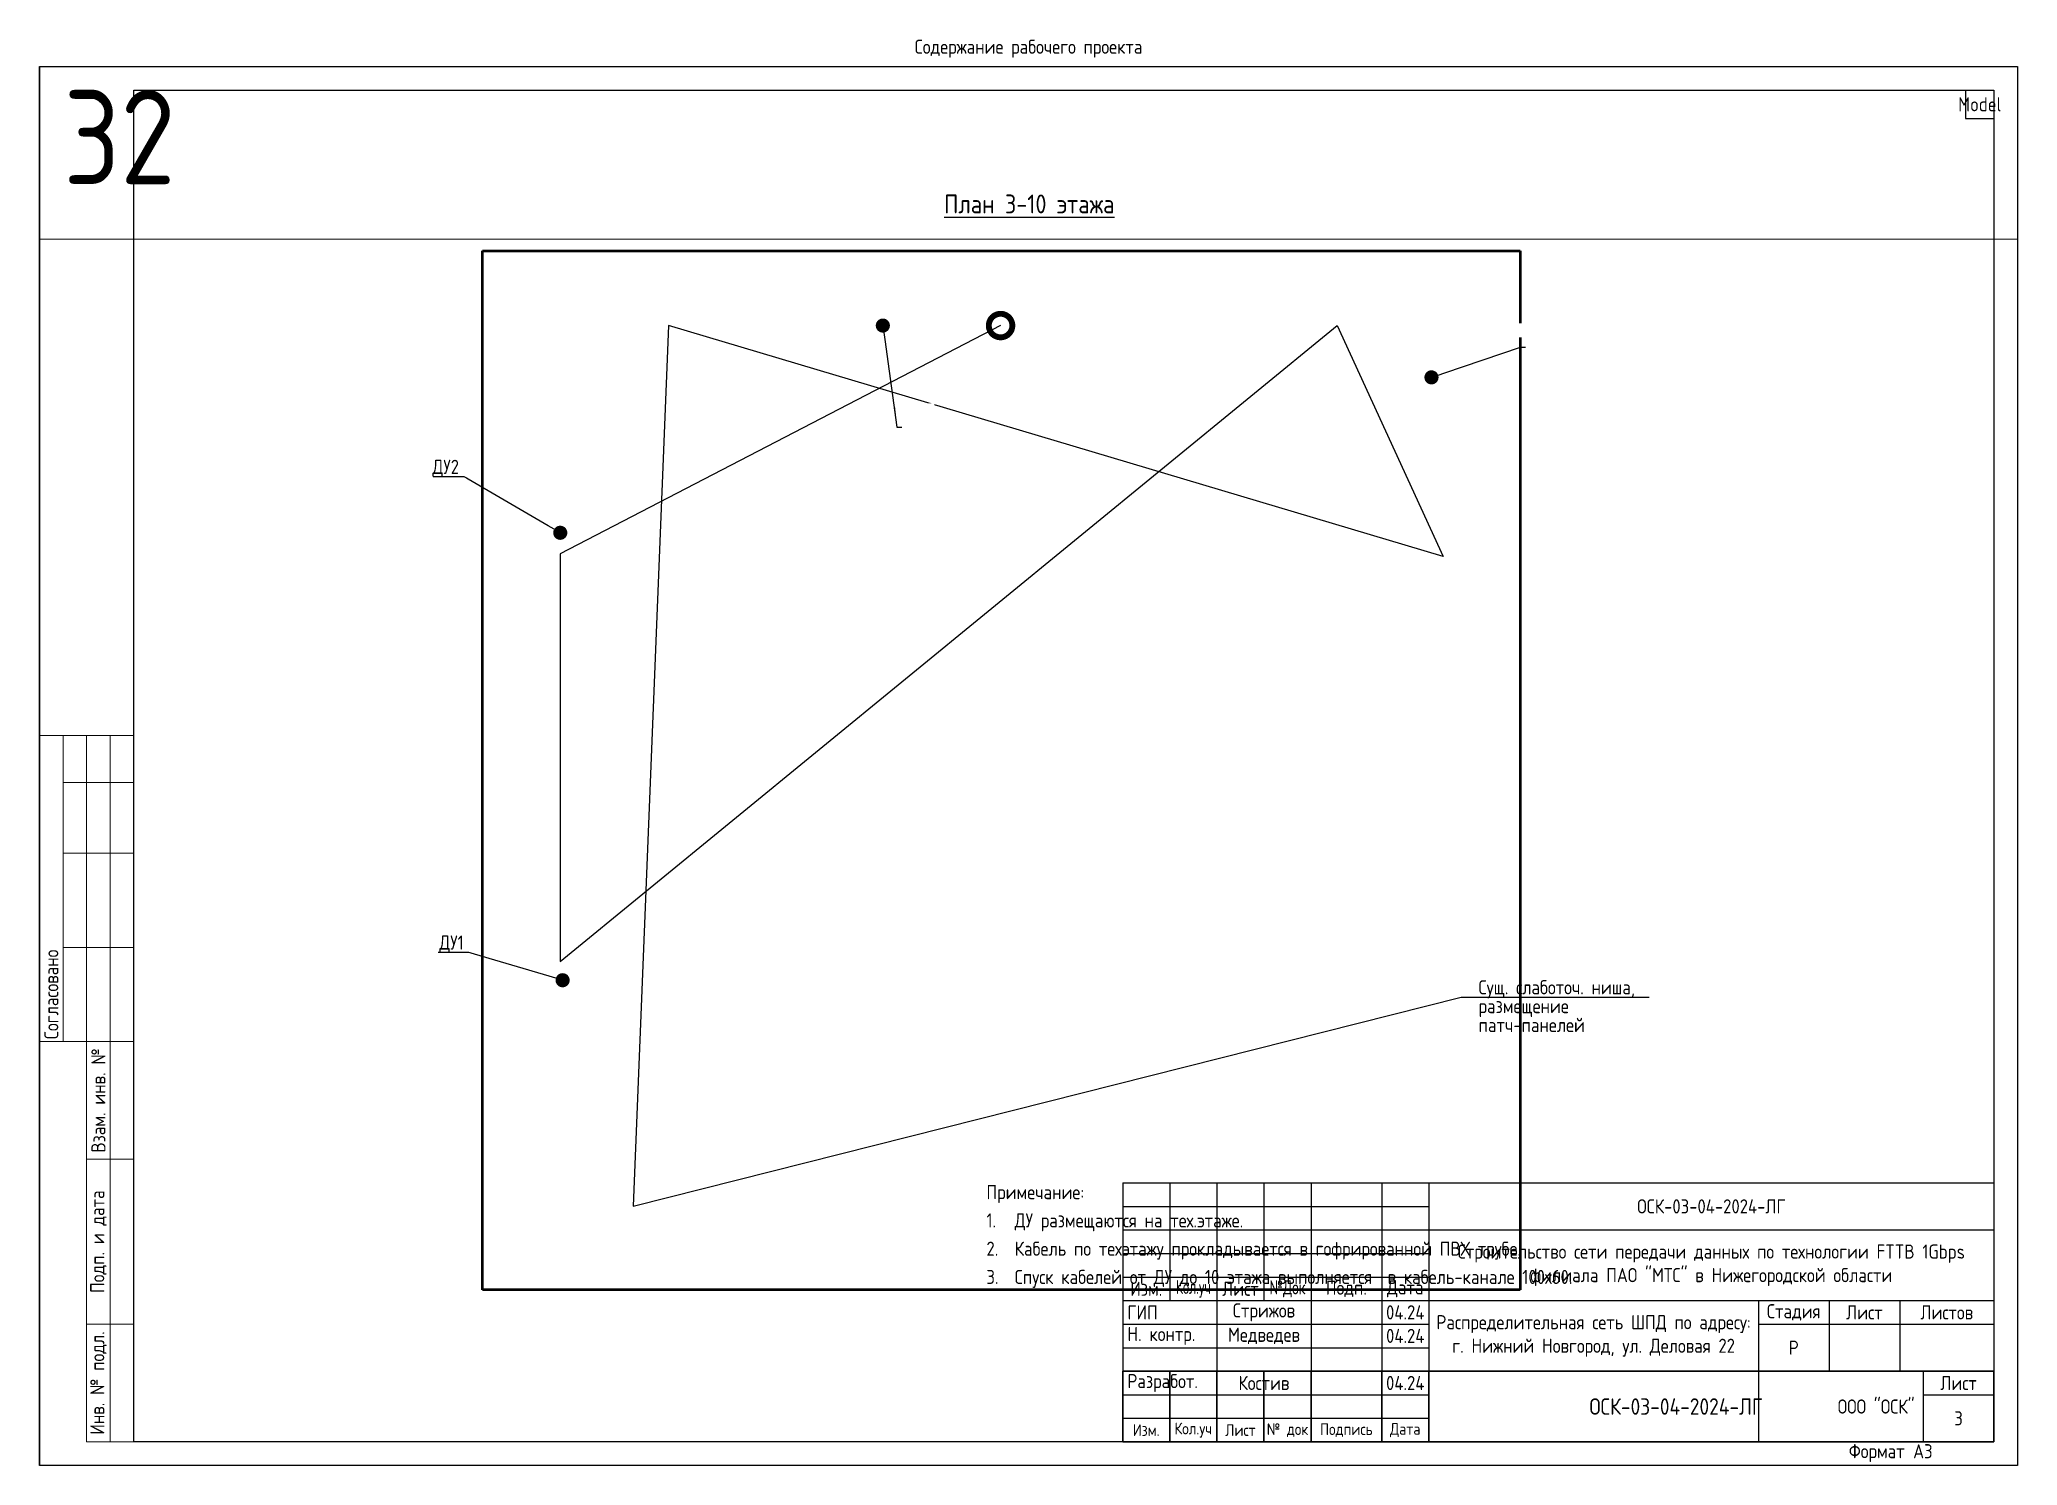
# Paper-space layout '32' of a CAD drawing. Extents: x 0 to 420, y 0 to 303.
# The model-space entities are those that its viewports show. They can reach past a viewport. Long polylines and large blocks are cut down to what shows.
import ezdxf
from ezdxf import colors
from ezdxf.entities.mleader import LeaderData, LeaderLine
from ezdxf.enums import TextEntityAlignment as Align
from ezdxf.math import Vec2, Vec3

# ---------------------------------------------------------------- set-up
doc = ezdxf.new("R2010")
doc.units = 0
doc.header["$MEASUREMENT"] = 0
doc.layers.get('0').update_dxf_attribs({"linetype": 'CONTINUOUS'})
doc.layers.get('Defpoints').update_dxf_attribs({"linetype": 'CONTINUOUS'})
doc.layers.add('ВЭ', color=1, linetype='CONTINUOUS')
doc.styles.add('мой', font='', dxfattribs={"width": 0.9, "height": 3})
doc.styles.get('мой').set_extended_font_data('GOST Common')
picture_1 = doc.add_image_def('image5.png', size_in_pixel=(950, 951))

# ---------------------------------------------------------------- blocks, each defined once
blk = doc.blocks.new('*T209')
at = {"color": 0, "linetype": 'ByBlock', "lineweight": -2, "transparency": 16777216}
for p, q in [((0, 0), (6, 0)), ((0, 0), (0, -6)), ((6, 0), (6, -6)), ((0, -6), (6, -6))]:
    blk.add_line(p, q, dxfattribs=at)
blk = doc.blocks.new('*T210')
at = {"color": 0, "linetype": 'ByBlock', "lineweight": -2, "transparency": 16777216}
for p, q in [((0, 0), (185, 0)), ((0, 0), (0, -55)), ((10, 0), (10, -25)), ((20, 0), (20, -55)), ((30, 0), (30, -25)), ((40, 0), (40, -55)), ((55, 0), (55, -55)), ((65, 0), (65, -55)), ((185, 0), (185, -55)), ((0, -5), (65, -5)), ((0, -10), (185, -10)), ((0, -15), (65, -15)), ((0, -20), (65, -20)), ((0, -25), (185, -25)), ((135, -25), (135, -55)), ((150, -25), (150, -40)), ((165, -25), (165, -40)), ((0, -30), (65, -30)), ((135, -30), (185, -30)), ((0, -35), (65, -35)), ((0, -40), (185, -40)), ((0, -45), (65, -45)), ((0, -50), (65, -50)), ((0, -55), (185, -55))]:
    blk.add_line(p, q, dxfattribs=at)
at = {"color": 0, "transparency": 16777216, "char_height": 3, "style": 'мой'}
for s, insert, width, attachment_point in [('ОСК-03-04-2024-ЛГ', (125, -5), 119, 5), ('Строительство сети передачи данных по технологии FTTB 1Gbps филиала ПАО "МТС" в Нижегородской области', (125, -17.5), 119, 5), ('{\\W0.7;Кол.уч}', (15, -22.5), 10, 5), ('{\\W0.75;№Док}', (35, -22.5), 10, 5), ('Подп.', (47.5, -22.5), 15, 5), ('Дата', (60, -22.5), 10, 5), ('Изм.', (5, -22.5), 10, 5), ('Лист', (25, -22.5), 9, 5), ('ГИП', (1, -27.5), 18, 4), ('Стрижов', (30, -27.5), 19, 5), ('04.24', (60, -27.5), 9, 5), ('Распределительная сеть ШПД по адресу: г. Нижний Новгород, ул. Деловая 22 ', (100, -32.5), 69, 5), ('Стадия', (142.5, -27.5), 14, 5), ('Лист', (157.5, -27.5), 14, 5), ('Листов', (175, -27.5), 19, 5), ('Н. контр.', (1, -32.5), 18, 4), ('Медведев', (30, -32.5), 19, 5), ('04.24', (60, -32.5), 9, 5), ('Р', (142.5, -35), 14, 5), ('Разработ.', (1, -42.5), 18, 4), ('Костив', (30, -42.5), 19, 5), ('04.24', (60, -42.5), 9, 5), ('ООО "ОСК"', (160, -47.5), 49, 5)]:
    blk.add_mtext(s, dxfattribs=dict(at, insert=insert, width=width, attachment_point=attachment_point))
blk = doc.blocks.new('*T211')
at = {"color": 0, "linetype": 'ByBlock', "lineweight": 30, "transparency": 16777216}
for p, q in [((0, 0), (185, 0)), ((0, 0), (0, -15)), ((10, 0), (10, -15)), ((20, 0), (20, -15)), ((30, 0), (30, -15)), ((40, 0), (40, -15)), ((55, 0), (55, -15)), ((65, 0), (65, -15)), ((185, 0), (185, -15)), ((0, -15), (185, -15))]:
    blk.add_line(p, q, dxfattribs=at)
at = {"color": 0, "linetype": 'ByBlock', "lineweight": -2, "transparency": 16777216}
for p, q in [((170, 0), (170, -15)), ((0, -5), (65, -5)), ((170, -5), (185, -5)), ((0, -10), (65, -10))]:
    blk.add_line(p, q, dxfattribs=at)
at = {"color": 0, "lineweight": 18, "transparency": 16777216, "attachment_point": 5, "style": 'мой'}
for s, insert, char_height, width in [('Лист', (177.5, -2.5), 3, 14), ('ОСК-03-04-2024-ЛГ', (117.5, -7.5), 3.5, 104), ('Изм.', (5, -12.5), 2.5, 9), ('Кол.уч', (15, -12.5), 2.5, 9), ('Лист', (25, -12.5), 2.5, 9), ('№ док', (35, -12.5), 2.5, 9), ('Подпись', (47.5, -12.5), 2.5, 14), ('Дата', (60, -12.5), 2.5, 9)]:
    blk.add_mtext(s, dxfattribs=dict(at, insert=insert, char_height=char_height, width=width))
blk = doc.blocks.new('*U208')
at = {"lineweight": 13}
for p, q in [((0, 90), (0, 155)), ((0, 155), (20, 155)), ((5, 90), (5, 155)), ((10, 90), (10, 155)), ((15, 90), (15, 155)), ((20, 90), (20, 155)), ((5, 145), (20, 145)), ((5, 130), (20, 130)), ((5, 110), (20, 110)), ((0, 90), (20, 90)), ((10, 5), (10, 90)), ((10, 90), (20, 90)), ((15, 5), (15, 90)), ((20, 5), (20, 90)), ((10, 65), (20, 65)), ((10, 30), (20, 30)), ((10, 5), (20, 5)), ((10, 5), (10, 5))]:
    blk.add_line(p, q, dxfattribs=at)
at = {"color": 8, "lineweight": 0}
blk.add_line((0, 90), (0, 90), dxfattribs=at)
for points in [[(0, 297), (420, 297), (420, 0), (0, 0)], [(20, 292), (415, 292), (415, 5), (20, 5)]]:
    blk.add_lwpolyline(points, close=True)
for name, p in [('*T209', (409, 292)), ('*T210', (230, 60)), ('*T211', (230, 20))]:
    blk.add_blockref(name, p)
at = {"lineweight": 9, "insert": (2.5, 90.5), "char_height": 3, "width": 64, "attachment_point": 4, "rotation": 90, "style": 'мой'}
blk.add_mtext('{\\C256;Согласовано}', dxfattribs=at)
at = {"lineweight": 13, "char_height": 3, "attachment_point": 5, "rotation": 90, "style": 'мой'}
for s, insert, width in [('Взам. инв. №', (12.5, 77.5), 24), ('Подп. и дата', (12.5, 47.5), 34), ('Инв. № подл.', (12.5, 17.5), 24)]:
    blk.add_mtext(s, dxfattribs=dict(at, insert=insert, width=width))
at = {"insert": (384.19, 4.53), "char_height": 3, "width": 40.5849, "attachment_point": 1, "style": 'мой'}
blk.add_mtext('Формат', dxfattribs=at)
at = {"style": 'мой', "width": 0.9}
blk.add_attdef('лист', text='', height=3, dxfattribs=at).set_placement((412, 289), align=Align.MIDDLE_CENTER)
at = {"color": 7, "lineweight": 0, "ltscale": 0.1, "style": 'мой', "width": 0.9}
blk.add_attdef('ШИФР_ДОП', text='', height=3.5, dxfattribs=at).set_placement((369, 12.5), align=Align.MIDDLE_LEFT)
blk.add_attdef('№_ЛИСТА_ДОП', text='', height=3, dxfattribs=at).set_placement((407.5, 10), align=Align.MIDDLE_CENTER)
at = {"style": 'мой', "width": 0.9}
blk.add_attdef('ФОРМАТ', text='', height=3, dxfattribs=at).set_placement((397.86, 3.01), align=Align.MIDDLE_LEFT)
blk = doc.blocks.new('*U17')
at = {"color": 7, "linetype": 'Continuous', "lineweight": 15}
blk.add_lwpolyline([(-210, -148.5), (210, -148.5), (210, 148.5), (-210, 148.5)], close=True, dxfattribs=at)
blk = doc.blocks.new('*U18')
at = {"color": 0, "linetype": 'ByBlock', "lineweight": -2, "transparency": 16777216}
blk.add_blockref('*U17', (3616, 0), dxfattribs=at)
blk = doc.blocks.new('_DotSmall')
at = {"color": 0, "linetype": 'ByBlock', "lineweight": 15, "const_width": 0.5}
blk.add_lwpolyline([(-0.0625, 0, 1), (0.0625, 0, 1)], format="xyb", close=True, dxfattribs=at)
blk = doc.blocks.new('*T206')
at = {"layer": 'Defpoints', "color": 8, "linetype": 'ByBlock', "lineweight": 0, "transparency": 16777216}
for p, q in [((0, 0), (4068, 0)), ((0, 0), (0, -36.67)), ((452, 0), (452, -36.67)), ((904, 0), (904, -36.67)), ((1356, 0), (1356, -36.67)), ((1808, 0), (1808, -36.67)), ((2260, 0), (2260, -36.67)), ((2712, 0), (2712, -36.67)), ((3164, 0), (3164, -36.67)), ((3616, 0), (3616, -36.67)), ((4068, 0), (4068, -36.67)), ((0, -36.67), (4068, -36.67))]:
    blk.add_line(p, q, dxfattribs=at)
at = {"layer": 'Defpoints', "color": 5, "linetype": 'Continuous', "lineweight": 0, "transparency": 16777216, "char_height": 20, "width": 442, "attachment_point": 1, "style": 'мой'}
for s, insert in [('{\\fGOST Common|b0|i0|c204|p34;15}', (5, -5)), ('{\\fGOST Common|b0|i0|c204|p34;27', (457, -5)), ('23', (909, -5)), ('20', (1361, -5)), ('21', (1813, -5)), ('22', (2265, -5)), ('30', (2717, -5)), ('31', (3169, -5)), ('32', (3621, -5))]:
    blk.add_mtext(s, dxfattribs=dict(at, insert=insert))
blk = doc.blocks.new('_Dot')
at = {"color": 0, "linetype": 'ByBlock', "lineweight": -2}
blk.add_line((-0.5, 0), (-1, 0), dxfattribs=at)
at = {"color": 0, "linetype": 'ByBlock', "lineweight": 20, "const_width": 0.5}
blk.add_lwpolyline([(-0.25, 0, 1), (0.25, 0, 1)], format="xyb", close=True, dxfattribs=at)

msp = doc.modelspace()

# ---------------------------------------------------------------- block references
at = {"color": 7, "linetype": 'Continuous', "lineweight": 15}
msp.add_blockref('*U18', (6985, 2813.5), dxfattribs=at)
msp.add_blockref('*T206', (6775, 2962))

# ---------------------------------------------------------------- texts
at = {"color": 7, "insert": (10583.01, 2934.82), "char_height": 4, "width": 39.8592, "attachment_point": 1, "style": 'мой'}
msp.add_mtext('\\pxi-4,l4,sm1,t2;{\\fGOST Common|b0|i0|c204|p34;\\LПлан \\fGOST Common|b0|i0|c0|p34;3-10\\fGOST Common|b0|i0|c204|p34; этажа}', dxfattribs=at)
at = {"color": 7, "linetype": 'Continuous', "lineweight": 15, "insert": (10592, 2724.5), "char_height": 3, "width": 131.6294, "attachment_point": 1, "style": 'мой'}
msp.add_mtext('\\pxsm1.2;{\\fGOST Common|b0|i0|c204|p34;Примечание}:\\P\\pi-3,l3,t2;1.^I{\\fGOST Common|b0|i0|c204|p34;ДУ размещаются на тех.этаже.\\P}2.^I{\\fGOST Common|b0|i0|c204|p34;Кабель по техэтажу прокладывается в \\C256;гофрированной ПВХ \\C7;т\\C256;рубе.\\fGOST Common|b0|i0|c0|p34;\\P}3.^I{\\fGOST Common|b0|i0|c204|p34;Спуск кабелей от ДУ до 10 этажа выполняется } {\\fGOST Common|b0|i0|c204|p34;в кабель-канале 100х60.}', dxfattribs=at)

# ---------------------------------------------------------------- pictures from other files: only their frames are drawn
at = {"color": 7, "linetype": 'Continuous', "lineweight": 50}
image = msp.add_image(picture_1, insert=(10485, 2702.28), size_in_units=(220.34, 220.58), dxfattribs=at)
image.dxf.flags = 7

# ---------------------------------------------------------------- leaders
at = {"color": 1, "linetype": 'Continuous', "lineweight": 15}
ml = msp.add_multileader_mtext('Standard', dxfattribs=at)
ml.set_content('\\pxsm0.8;{\\fGOST Common|b0|i0|c204|p34;\\C7;Сущ. слаботоч. ниша\\fGOST Common|b0|i0|c0|p34;,\\fGOST Common|b0|i0|c204|p34; размещение патч\\fGOST Common|b0|i0|c0|p34;-\\fGOST Common|b0|i0|c204|p34;панелей}', color=1, style='мой')
ml.set_leader_properties()
ml.set_arrow_properties(name='DOTSMALL')
ml.build(insert=Vec2(0, 0))
ml.multileader.update_dxf_attribs({"text_left_attachment_type": 6, "text_right_attachment_type": 6, "dogleg_length": 10, "arrow_head_size": 10})
ctx = ml.context
ctx.base_point, ctx.char_height, ctx.arrow_head_size, ctx.landing_gap_size, ctx.plane_origin = Vec3(10696.41, 2764.4), 3, 10, 0.09, Vec3(11029.45, 3071.7)
ctx.left_attachment, ctx.right_attachment = 6, 6
notes = []
notes.append((ctx, [(0, (1, 1, 0), (10692.82, 2764.4), (1, 0), 3.59, [(5, [(10595, 2907), (10501.5, 2858.5), (10501.5, 2772), (10666.5, 2907), (10689, 2858), (10524.5, 2907), (10517, 2720)], 0, [])])]))
ctx.mtext.insert, ctx.mtext.width, ctx.mtext.defined_height, ctx.mtext.flow_direction = Vec3(10696.5, 2768), 35.8356, 12.7, 5
for ctx, leaders in notes:
    for number, flags, end, landing, length, lines in leaders:
        leader = LeaderData()
        leader.index, (leader.has_last_leader_line, leader.has_dogleg_vector, leader.attachment_direction) = number, flags
        leader.last_leader_point, leader.dogleg_vector, leader.dogleg_length = Vec3(end), Vec3(landing), length
        for number, points, colour, breaks in lines:
            line = LeaderLine()
            line.index, line.vertices, line.color, line.breaks = number, Vec3.list(points), colors.encode_raw_color(colour), breaks
            leader.lines.append(line)
        ctx.leaders.append(leader)

# ---------------------------------------------------------------- next in the draw order: leaders
at = {"color": 7, "linetype": 'Continuous', "lineweight": 13}
ml = msp.add_multileader_mtext('Standard', dxfattribs=at)
ml.set_content('', color=7, style='мой')
ml.set_leader_properties()
ml.set_arrow_properties(name='DOT')
ml.build(insert=Vec2(0, 0))
ml.multileader.update_dxf_attribs({"text_left_attachment_type": 6, "text_right_attachment_type": 6, "dogleg_length": 10, "arrow_head_size": 3})
ctx = ml.context
ctx.base_point, ctx.char_height, ctx.arrow_head_size, ctx.landing_gap_size, ctx.plane_origin = Vec3(10573.97, 2885.4), 3, 3, 0.09, Vec3(10546.56, 2874.46)
ctx.left_attachment, ctx.right_attachment = 6, 6
notes = []
notes.append((ctx, [(1, (1, 1, 0), (10572.97, 2885.4), (1, 0), 1, [(0, [(10570, 2907)], 0, [])])]))
ctx.mtext.insert, ctx.mtext.width, ctx.mtext.flow_direction = Vec3(10574.06, 2889), 5.4, 5
ctx.mtext.has_bg_fill, ctx.mtext.bg_color, ctx.mtext.bg_scale_factor, ctx.mtext.bg_transparency, ctx.mtext.use_window_bg_color = 1, -1027028792, 1.5, 0, 1
ml = msp.add_multileader_mtext('Standard', dxfattribs=at)
ml.set_content('', color=7, style='мой')
ml.set_leader_properties()
ml.set_arrow_properties(name='DOT')
ml.build(insert=Vec2(0, 0))
ml.multileader.update_dxf_attribs({"text_left_attachment_type": 6, "text_right_attachment_type": 6, "dogleg_length": 10, "arrow_head_size": 3})
ctx = ml.context
ctx.base_point, ctx.char_height, ctx.arrow_head_size, ctx.landing_gap_size, ctx.plane_origin = Vec3(10706.41, 2902.4), 3, 3, 0.09, Vec3(10618.56, 2874.46)
ctx.left_attachment, ctx.right_attachment = 6, 6
notes.append((ctx, [(1, (1, 1, 0), (10705.41, 2902.4), (1, 0), 1, [(0, [(10686.5, 2896)], 0, [])])]))
ctx.mtext.insert, ctx.mtext.width, ctx.mtext.flow_direction = Vec3(10706.5, 2906), 5.4, 5
ctx.mtext.has_bg_fill, ctx.mtext.bg_color, ctx.mtext.bg_scale_factor, ctx.mtext.bg_transparency, ctx.mtext.use_window_bg_color = 1, -1027028792, 1.5, 0, 1
ml = msp.add_multileader_mtext('Standard', dxfattribs=at)
ml.set_content('{\\fGOST Common|b0|i0|c204|p34;ДУ2}', color=7, style='мой')
ml.set_leader_properties()
ml.set_arrow_properties(name='DOT')
ml.build(insert=Vec2(0, 0))
ml.multileader.update_dxf_attribs({"text_left_attachment_type": 6, "text_right_attachment_type": 6, "dogleg_length": 10, "arrow_head_size": 3})
ctx = ml.context
ctx.base_point, ctx.char_height, ctx.arrow_head_size, ctx.landing_gap_size, ctx.plane_origin = Vec3(10473.97, 2874.9), 3, 3, 0.09, Vec3(10476.06, 2877.96)
ctx.left_attachment, ctx.right_attachment, ctx.text_align_type = 6, 6, 2
notes.append((ctx, [(0, (1, 1, 0), (10481.09, 2874.9), (-1, 0), 1, [(0, [(10501.5, 2863)], 0, [])])]))
ctx.mtext.insert, ctx.mtext.width, ctx.mtext.alignment, ctx.mtext.flow_direction = Vec3(10480, 2878.5), 5.4, 3, 5
ctx.mtext.has_bg_fill, ctx.mtext.bg_color, ctx.mtext.bg_scale_factor, ctx.mtext.bg_transparency, ctx.mtext.use_window_bg_color = 1, -1027028792, 1.5, 0, 1
ml = msp.add_multileader_mtext('Standard', dxfattribs=at)
ml.set_content('{\\fGOST Common|b0|i0|c204|p34;ДУ1}', color=7, style='мой')
ml.set_leader_properties()
ml.set_arrow_properties(name='DOT')
ml.build(insert=Vec2(0, 0))
ml.multileader.update_dxf_attribs({"text_left_attachment_type": 6, "text_right_attachment_type": 6, "dogleg_length": 10, "arrow_head_size": 3})
ctx = ml.context
ctx.base_point, ctx.char_height, ctx.arrow_head_size, ctx.landing_gap_size, ctx.plane_origin = Vec3(10475.51, 2773.9), 3, 3, 0.09, Vec3(10469.43, 2746.31)
ctx.left_attachment, ctx.right_attachment, ctx.text_align_type = 6, 6, 2
notes.append((ctx, [(0, (1, 1, 0), (10482.09, 2773.9), (-1, 0), 1, [(0, [(10502, 2768)], 0, [])])]))
ctx.mtext.insert, ctx.mtext.width, ctx.mtext.alignment, ctx.mtext.flow_direction = Vec3(10481, 2777.5), 5.4, 3, 5
ctx.mtext.has_bg_fill, ctx.mtext.bg_color, ctx.mtext.bg_scale_factor, ctx.mtext.bg_transparency, ctx.mtext.use_window_bg_color = 1, -1027028792, 1.5, 0, 1
for ctx, leaders in notes:
    for number, flags, end, landing, length, lines in leaders:
        leader = LeaderData()
        leader.index, (leader.has_last_leader_line, leader.has_dogleg_vector, leader.attachment_direction) = number, flags
        leader.last_leader_point, leader.dogleg_vector, leader.dogleg_length = Vec3(end), Vec3(landing), length
        for number, points, colour, breaks in lines:
            line = LeaderLine()
            line.index, line.vertices, line.color, line.breaks = number, Vec3.list(points), colors.encode_raw_color(colour), breaks
            leader.lines.append(line)
        ctx.leaders.append(leader)

psp = doc.layouts.new('32')

# ---------------------------------------------------------------- block references
ref = psp.add_blockref('*U208', (-0.02, -0.01))
ref.add_attrib('лист', 'Model', dxfattribs={"height": 3, "style": 'мой', "width": 0.9}).set_placement((411.98, 288.99), align=Align.MIDDLE_CENTER)
ref.add_attrib('Чертеж', 'Содержание рабочего проекта', dxfattribs={"height": 3, "style": 'мой', "width": 0.9}).set_placement((209.99, 301.21), align=Align.MIDDLE_CENTER)
ref.add_attrib('ФОРМАТ', 'А3', dxfattribs={"height": 3, "style": 'мой', "width": 0.9}).set_placement((397.84, 3), align=Align.MIDDLE_LEFT)
ref.add_attrib('№_ЛИСТА_ДОП', '3', dxfattribs={"color": 7, "lineweight": 0, "ltscale": 0.1, "height": 3, "style": 'мой', "width": 0.9}).set_placement((407.48, 9.99), align=Align.MIDDLE_CENTER)

# ---------------------------------------------------------------- viewports
at = {"layer": 'ВЭ', "color": 1, "view_target_point": (6985.07, 2813.54)}
psp.add_viewport(center=(209.98, 148.49), size=(420, 297), view_center_point=(3615.86, -0.06), view_height=297.0003, dxfattribs=at)

doc.saveas('drawing.dxf')
